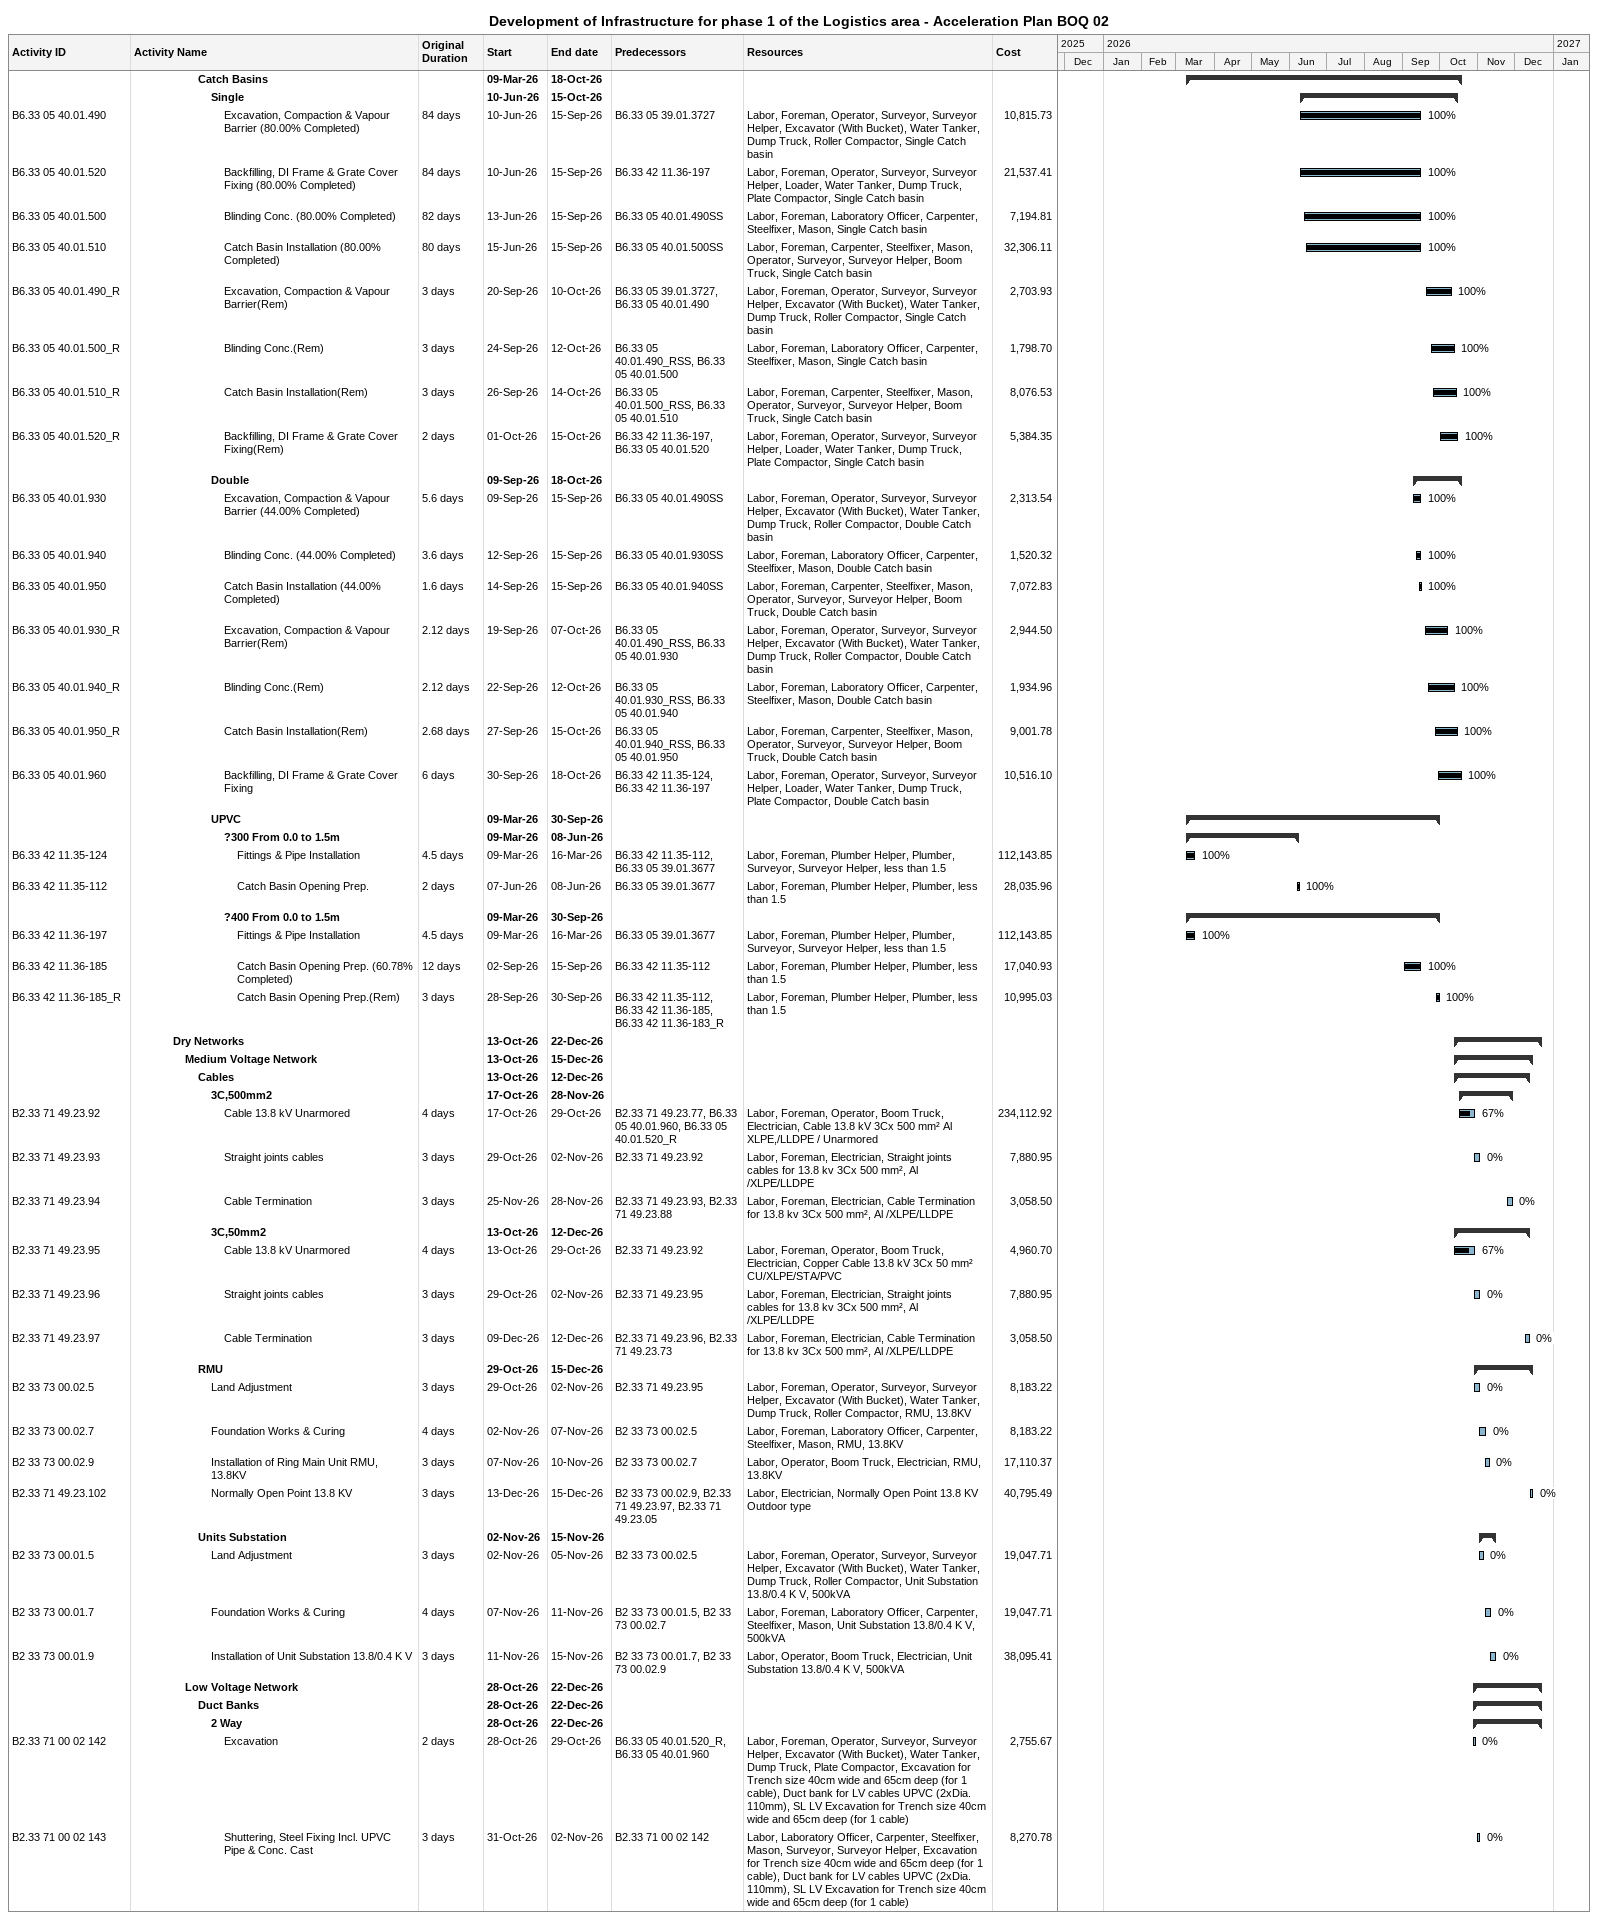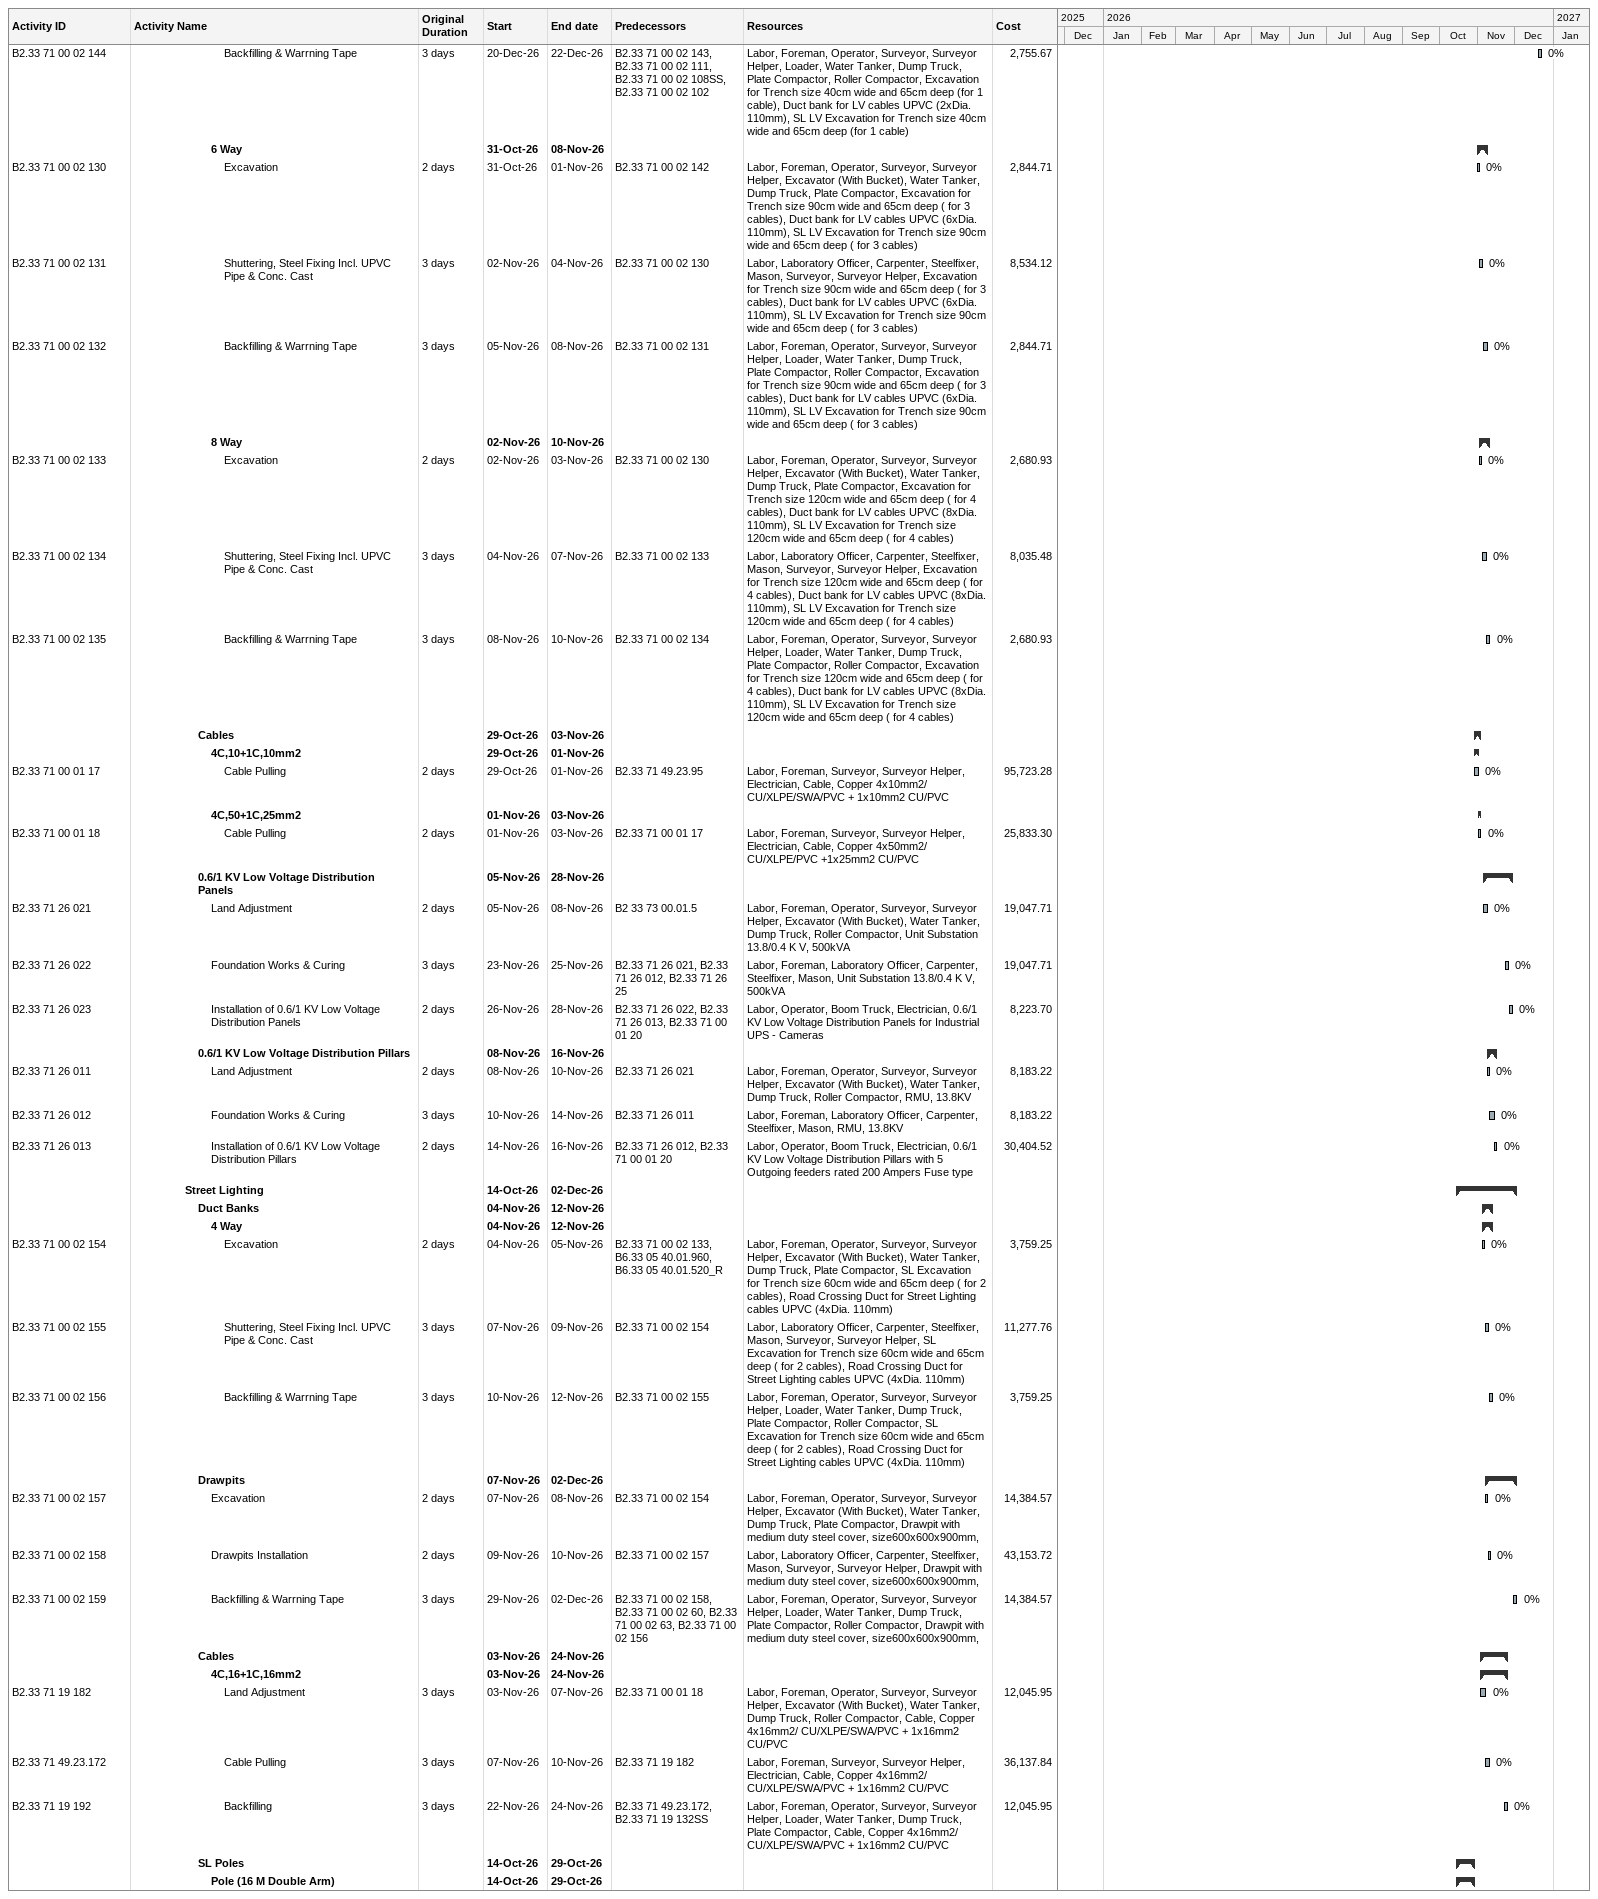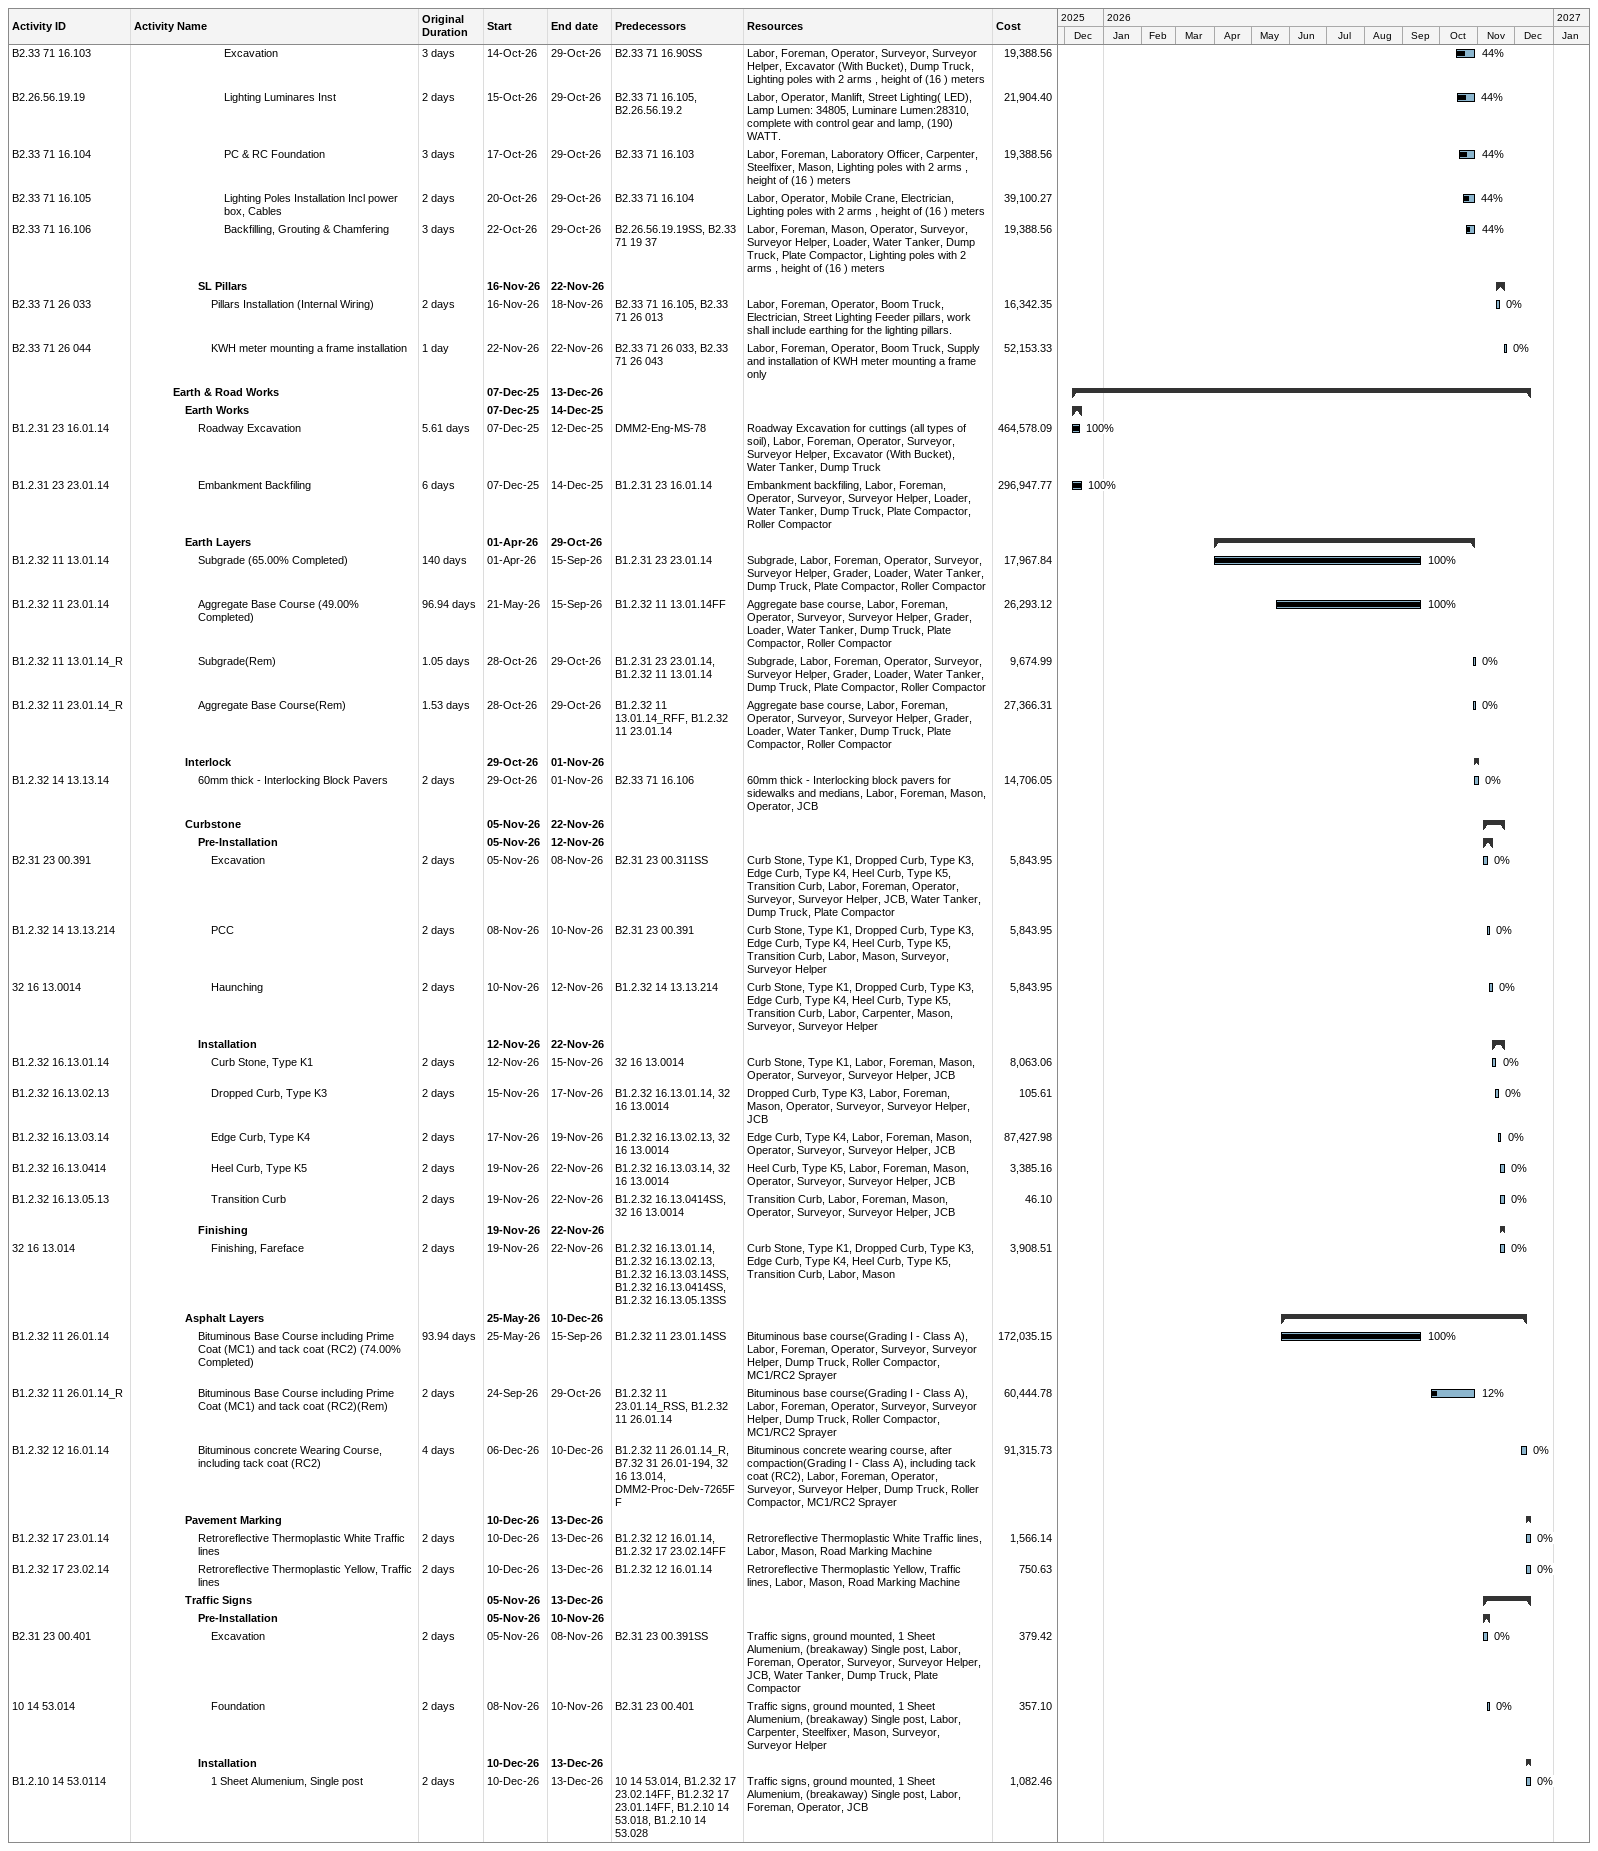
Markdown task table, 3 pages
Development of Infrastructure for phase 1 of the Logistics area - Acceleration Plan BOQ 02

| ID | Level | Task | Original duration | Start | Finish | Predecessors | Resources | % complete | Cost |
|---|---|---|---|---|---|---|---|---|---|
|  | 6 | **Catch Basins** |  | 2026-03-09 | 2026-10-18 |  |  |  |  |
|  | 7 | **Single** |  | 2026-06-10 | 2026-10-15 |  |  |  |  |
| B6.33 05 40.01.490 | 8 | Excavation, Compaction & Vapour Barrier (80.00% Completed) | 84d | 2026-06-10 | 2026-09-15 | B6.33 05 39.01.3727 | Labor, Foreman, Operator, Surveyor, Surveyor Helper, Excavator (With Bucket), Water Tanker, Dump Truck, Roller Compactor, Single Catch basin | 100 | 10815.73 |
| B6.33 05 40.01.520 | 8 | Backfilling, DI Frame & Grate Cover Fixing (80.00% Completed) | 84d | 2026-06-10 | 2026-09-15 | B6.33 42 11.36-197 | Labor, Foreman, Operator, Surveyor, Surveyor Helper, Loader, Water Tanker, Dump Truck, Plate Compactor, Single Catch basin | 100 | 21537.41 |
| B6.33 05 40.01.500 | 8 | Blinding Conc. (80.00% Completed) | 82d | 2026-06-13 | 2026-09-15 | B6.33 05 40.01.490SS | Labor, Foreman, Laboratory Officer, Carpenter, Steelfixer, Mason, Single Catch basin | 100 | 7194.81 |
| B6.33 05 40.01.510 | 8 | Catch Basin Installation (80.00% Completed) | 80d | 2026-06-15 | 2026-09-15 | B6.33 05 40.01.500SS | Labor, Foreman, Carpenter, Steelfixer, Mason, Operator, Surveyor, Surveyor Helper, Boom Truck, Single Catch basin | 100 | 32306.11 |
| B6.33 05 40.01.490_R | 8 | Excavation, Compaction & Vapour Barrier(Rem) | 3d | 2026-09-20 | 2026-10-10 | B6.33 05 39.01.3727, B6.33 05 40.01.490 | Labor, Foreman, Operator, Surveyor, Surveyor Helper, Excavator (With Bucket), Water Tanker, Dump Truck, Roller Compactor, Single Catch basin | 100 | 2703.93 |
| B6.33 05 40.01.500_R | 8 | Blinding Conc.(Rem) | 3d | 2026-09-24 | 2026-10-12 | B6.33 05 40.01.490_RSS, B6.33 05 40.01.500 | Labor, Foreman, Laboratory Officer, Carpenter, Steelfixer, Mason, Single Catch basin | 100 | 1798.70 |
| B6.33 05 40.01.510_R | 8 | Catch Basin Installation(Rem) | 3d | 2026-09-26 | 2026-10-14 | B6.33 05 40.01.500_RSS, B6.33 05 40.01.510 | Labor, Foreman, Carpenter, Steelfixer, Mason, Operator, Surveyor, Surveyor Helper, Boom Truck, Single Catch basin | 100 | 8076.53 |
| B6.33 05 40.01.520_R | 8 | Backfilling, DI Frame & Grate Cover Fixing(Rem) | 2d | 2026-10-01 | 2026-10-15 | B6.33 42 11.36-197, B6.33 05 40.01.520 | Labor, Foreman, Operator, Surveyor, Surveyor Helper, Loader, Water Tanker, Dump Truck, Plate Compactor, Single Catch basin | 100 | 5384.35 |
|  | 7 | **Double** |  | 2026-09-09 | 2026-10-18 |  |  |  |  |
| B6.33 05 40.01.930 | 8 | Excavation, Compaction & Vapour Barrier (44.00% Completed) | 5.6d | 2026-09-09 | 2026-09-15 | B6.33 05 40.01.490SS | Labor, Foreman, Operator, Surveyor, Surveyor Helper, Excavator (With Bucket), Water Tanker, Dump Truck, Roller Compactor, Double Catch basin | 100 | 2313.54 |
| B6.33 05 40.01.940 | 8 | Blinding Conc. (44.00% Completed) | 3.6d | 2026-09-12 | 2026-09-15 | B6.33 05 40.01.930SS | Labor, Foreman, Laboratory Officer, Carpenter, Steelfixer, Mason, Double Catch basin | 100 | 1520.32 |
| B6.33 05 40.01.950 | 8 | Catch Basin Installation (44.00% Completed) | 1.6d | 2026-09-14 | 2026-09-15 | B6.33 05 40.01.940SS | Labor, Foreman, Carpenter, Steelfixer, Mason, Operator, Surveyor, Surveyor Helper, Boom Truck, Double Catch basin | 100 | 7072.83 |
| B6.33 05 40.01.930_R | 8 | Excavation, Compaction & Vapour Barrier(Rem) | 2.12d | 2026-09-19 | 2026-10-07 | B6.33 05 40.01.490_RSS, B6.33 05 40.01.930 | Labor, Foreman, Operator, Surveyor, Surveyor Helper, Excavator (With Bucket), Water Tanker, Dump Truck, Roller Compactor, Double Catch basin | 100 | 2944.50 |
| B6.33 05 40.01.940_R | 8 | Blinding Conc.(Rem) | 2.12d | 2026-09-22 | 2026-10-12 | B6.33 05 40.01.930_RSS, B6.33 05 40.01.940 | Labor, Foreman, Laboratory Officer, Carpenter, Steelfixer, Mason, Double Catch basin | 100 | 1934.96 |
| B6.33 05 40.01.950_R | 8 | Catch Basin Installation(Rem) | 2.68d | 2026-09-27 | 2026-10-15 | B6.33 05 40.01.940_RSS, B6.33 05 40.01.950 | Labor, Foreman, Carpenter, Steelfixer, Mason, Operator, Surveyor, Surveyor Helper, Boom Truck, Double Catch basin | 100 | 9001.78 |
| B6.33 05 40.01.960 | 8 | Backfilling, DI Frame & Grate Cover Fixing | 6d | 2026-09-30 | 2026-10-18 | B6.33 42 11.35-124, B6.33 42 11.36-197 | Labor, Foreman, Operator, Surveyor, Surveyor Helper, Loader, Water Tanker, Dump Truck, Plate Compactor, Double Catch basin | 100 | 10516.10 |
|  | 7 | **UPVC** |  | 2026-03-09 | 2026-09-30 |  |  |  |  |
|  | 8 | **?300 From 0.0 to 1.5m** |  | 2026-03-09 | 2026-06-08 |  |  |  |  |
| B6.33 42 11.35-124 | 9 | Fittings & Pipe Installation | 4.5d | 2026-03-09 | 2026-03-16 | B6.33 42 11.35-112, B6.33 05 39.01.3677 | Labor, Foreman, Plumber Helper, Plumber, Surveyor, Surveyor Helper, less than 1.5 | 100 | 112143.85 |
| B6.33 42 11.35-112 | 9 | Catch Basin Opening Prep. | 2d | 2026-06-07 | 2026-06-08 | B6.33 05 39.01.3677 | Labor, Foreman, Plumber Helper, Plumber, less than 1.5 | 100 | 28035.96 |
|  | 8 | **?400 From 0.0 to 1.5m** |  | 2026-03-09 | 2026-09-30 |  |  |  |  |
| B6.33 42 11.36-197 | 9 | Fittings & Pipe Installation | 4.5d | 2026-03-09 | 2026-03-16 | B6.33 05 39.01.3677 | Labor, Foreman, Plumber Helper, Plumber, Surveyor, Surveyor Helper, less than 1.5 | 100 | 112143.85 |
| B6.33 42 11.36-185 | 9 | Catch Basin Opening Prep. (60.78% Completed) | 12d | 2026-09-02 | 2026-09-15 | B6.33 42 11.35-112 | Labor, Foreman, Plumber Helper, Plumber, less than 1.5 | 100 | 17040.93 |
| B6.33 42 11.36-185_R | 9 | Catch Basin Opening Prep.(Rem) | 3d | 2026-09-28 | 2026-09-30 | B6.33 42 11.35-112, B6.33 42 11.36-185, B6.33 42 11.36-183_R | Labor, Foreman, Plumber Helper, Plumber, less than 1.5 | 100 | 10995.03 |
|  | 4 | **Dry Networks** |  | 2026-10-13 | 2026-12-22 |  |  |  |  |
|  | 5 | **Medium Voltage Network** |  | 2026-10-13 | 2026-12-15 |  |  |  |  |
|  | 6 | **Cables** |  | 2026-10-13 | 2026-12-12 |  |  |  |  |
|  | 7 | **3C,500mm2** |  | 2026-10-17 | 2026-11-28 |  |  |  |  |
| B2.33 71 49.23.92 | 8 | Cable 13.8 kV Unarmored | 4d | 2026-10-17 | 2026-10-29 | B2.33 71 49.23.77, B6.33 05 40.01.960, B6.33 05 40.01.520_R | Labor, Foreman, Operator, Boom Truck, Electrician, Cable 13.8 kV 3Cx 500 mm² Al XLPE,/LLDPE / Unarmored | 67 | 234112.92 |
| B2.33 71 49.23.93 | 8 | Straight joints cables | 3d | 2026-10-29 | 2026-11-02 | B2.33 71 49.23.92 | Labor, Foreman, Electrician, Straight joints cables for 13.8 kv 3Cx 500 mm², Al /XLPE/LLDPE | 0 | 7880.95 |
| B2.33 71 49.23.94 | 8 | Cable Termination | 3d | 2026-11-25 | 2026-11-28 | B2.33 71 49.23.93, B2.33 71 49.23.88 | Labor, Foreman, Electrician, Cable Termination for 13.8 kv 3Cx 500 mm², Al /XLPE/LLDPE | 0 | 3058.50 |
|  | 7 | **3C,50mm2** |  | 2026-10-13 | 2026-12-12 |  |  |  |  |
| B2.33 71 49.23.95 | 8 | Cable 13.8 kV Unarmored | 4d | 2026-10-13 | 2026-10-29 | B2.33 71 49.23.92 | Labor, Foreman, Operator, Boom Truck, Electrician, Copper Cable 13.8 kV 3Cx 50 mm² CU/XLPE/STA/PVC | 67 | 4960.70 |
| B2.33 71 49.23.96 | 8 | Straight joints cables | 3d | 2026-10-29 | 2026-11-02 | B2.33 71 49.23.95 | Labor, Foreman, Electrician, Straight joints cables for 13.8 kv 3Cx 500 mm², Al /XLPE/LLDPE | 0 | 7880.95 |
| B2.33 71 49.23.97 | 8 | Cable Termination | 3d | 2026-12-09 | 2026-12-12 | B2.33 71 49.23.96, B2.33 71 49.23.73 | Labor, Foreman, Electrician, Cable Termination for 13.8 kv 3Cx 500 mm², Al /XLPE/LLDPE | 0 | 3058.50 |
|  | 6 | **RMU** |  | 2026-10-29 | 2026-12-15 |  |  |  |  |
| B2 33 73 00.02.5 | 7 | Land Adjustment | 3d | 2026-10-29 | 2026-11-02 | B2.33 71 49.23.95 | Labor, Foreman, Operator, Surveyor, Surveyor Helper, Excavator (With Bucket), Water Tanker, Dump Truck, Roller Compactor, RMU, 13.8KV | 0 | 8183.22 |
| B2 33 73 00.02.7 | 7 | Foundation Works & Curing | 4d | 2026-11-02 | 2026-11-07 | B2 33 73 00.02.5 | Labor, Foreman, Laboratory Officer, Carpenter, Steelfixer, Mason, RMU, 13.8KV | 0 | 8183.22 |
| B2 33 73 00.02.9 | 7 | Installation of Ring Main Unit RMU, 13.8KV | 3d | 2026-11-07 | 2026-11-10 | B2 33 73 00.02.7 | Labor, Operator, Boom Truck, Electrician, RMU, 13.8KV | 0 | 17110.37 |
| B2.33 71 49.23.102 | 7 | Normally Open Point 13.8 KV | 3d | 2026-12-13 | 2026-12-15 | B2 33 73 00.02.9, B2.33 71 49.23.97, B2.33 71 49.23.05 | Labor, Electrician, Normally Open Point 13.8 KV Outdoor type | 0 | 40795.49 |
|  | 6 | **Units Substation** |  | 2026-11-02 | 2026-11-15 |  |  |  |  |
| B2 33 73 00.01.5 | 7 | Land Adjustment | 3d | 2026-11-02 | 2026-11-05 | B2 33 73 00.02.5 | Labor, Foreman, Operator, Surveyor, Surveyor Helper, Excavator (With Bucket), Water Tanker, Dump Truck, Roller Compactor, Unit Substation 13.8/0.4 K V, 500kVA | 0 | 19047.71 |
| B2 33 73 00.01.7 | 7 | Foundation Works & Curing | 4d | 2026-11-07 | 2026-11-11 | B2 33 73 00.01.5, B2 33 73 00.02.7 | Labor, Foreman, Laboratory Officer, Carpenter, Steelfixer, Mason, Unit Substation 13.8/0.4 K V, 500kVA | 0 | 19047.71 |
| B2 33 73 00.01.9 | 7 | Installation of Unit Substation 13.8/0.4 K V | 3d | 2026-11-11 | 2026-11-15 | B2 33 73 00.01.7, B2 33 73 00.02.9 | Labor, Operator, Boom Truck, Electrician, Unit Substation 13.8/0.4 K V, 500kVA | 0 | 38095.41 |
|  | 5 | **Low Voltage Network** |  | 2026-10-28 | 2026-12-22 |  |  |  |  |
|  | 6 | **Duct Banks** |  | 2026-10-28 | 2026-12-22 |  |  |  |  |
|  | 7 | **2 Way** |  | 2026-10-28 | 2026-12-22 |  |  |  |  |
| B2.33 71 00 02 142 | 8 | Excavation | 2d | 2026-10-28 | 2026-10-29 | B6.33 05 40.01.520_R, B6.33 05 40.01.960 | Labor, Foreman, Operator, Surveyor, Surveyor Helper, Excavator (With Bucket), Water Tanker, Dump Truck, Plate Compactor, Excavation for Trench size 40cm wide and 65cm deep (for 1 cable), Duct bank for LV cables UPVC (2xDia. 110mm), SL LV Excavation for Trench size 40cm wide and 65cm deep (for 1 cable) | 0 | 2755.67 |
| B2.33 71 00 02 143 | 8 | Shuttering, Steel Fixing Incl. UPVC Pipe & Conc. Cast | 3d | 2026-10-31 | 2026-11-02 | B2.33 71 00 02 142 | Labor, Laboratory Officer, Carpenter, Steelfixer, Mason, Surveyor, Surveyor Helper, Excavation for Trench size 40cm wide and 65cm deep (for 1 cable), Duct bank for LV cables UPVC (2xDia. 110mm), SL LV Excavation for Trench size 40cm wide and 65cm deep (for 1 cable) | 0 | 8270.78 |
| B2.33 71 00 02 144 | 8 | Backfilling & Warrning Tape | 3d | 2026-12-20 | 2026-12-22 | B2.33 71 00 02 143, B2.33 71 00 02 111, B2.33 71 00 02 108SS, B2.33 71 00 02 102 | Labor, Foreman, Operator, Surveyor, Surveyor Helper, Loader, Water Tanker, Dump Truck, Plate Compactor, Roller Compactor, Excavation for Trench size 40cm wide and 65cm deep (for 1 cable), Duct bank for LV cables UPVC (2xDia. 110mm), SL LV Excavation for Trench size 40cm wide and 65cm deep (for 1 cable) | 0 | 2755.67 |
|  | 7 | **6 Way** |  | 2026-10-31 | 2026-11-08 |  |  |  |  |
| B2.33 71 00 02 130 | 8 | Excavation | 2d | 2026-10-31 | 2026-11-01 | B2.33 71 00 02 142 | Labor, Foreman, Operator, Surveyor, Surveyor Helper, Excavator (With Bucket), Water Tanker, Dump Truck, Plate Compactor, Excavation for Trench size 90cm wide and 65cm deep ( for 3 cables), Duct bank for LV cables UPVC (6xDia. 110mm), SL LV Excavation for Trench size 90cm wide and 65cm deep ( for 3 cables) | 0 | 2844.71 |
| B2.33 71 00 02 131 | 8 | Shuttering, Steel Fixing Incl. UPVC Pipe & Conc. Cast | 3d | 2026-11-02 | 2026-11-04 | B2.33 71 00 02 130 | Labor, Laboratory Officer, Carpenter, Steelfixer, Mason, Surveyor, Surveyor Helper, Excavation for Trench size 90cm wide and 65cm deep ( for 3 cables), Duct bank for LV cables UPVC (6xDia. 110mm), SL LV Excavation for Trench size 90cm wide and 65cm deep ( for 3 cables) | 0 | 8534.12 |
| B2.33 71 00 02 132 | 8 | Backfilling & Warrning Tape | 3d | 2026-11-05 | 2026-11-08 | B2.33 71 00 02 131 | Labor, Foreman, Operator, Surveyor, Surveyor Helper, Loader, Water Tanker, Dump Truck, Plate Compactor, Roller Compactor, Excavation for Trench size 90cm wide and 65cm deep ( for 3 cables), Duct bank for LV cables UPVC (6xDia. 110mm), SL LV Excavation for Trench size 90cm wide and 65cm deep ( for 3 cables) | 0 | 2844.71 |
|  | 7 | **8 Way** |  | 2026-11-02 | 2026-11-10 |  |  |  |  |
| B2.33 71 00 02 133 | 8 | Excavation | 2d | 2026-11-02 | 2026-11-03 | B2.33 71 00 02 130 | Labor, Foreman, Operator, Surveyor, Surveyor Helper, Excavator (With Bucket), Water Tanker, Dump Truck, Plate Compactor, Excavation for Trench size 120cm wide and 65cm deep ( for 4 cables), Duct bank for LV cables UPVC (8xDia. 110mm), SL LV Excavation for Trench size 120cm wide and 65cm deep ( for 4 cables) | 0 | 2680.93 |
| B2.33 71 00 02 134 | 8 | Shuttering, Steel Fixing Incl. UPVC Pipe & Conc. Cast | 3d | 2026-11-04 | 2026-11-07 | B2.33 71 00 02 133 | Labor, Laboratory Officer, Carpenter, Steelfixer, Mason, Surveyor, Surveyor Helper, Excavation for Trench size 120cm wide and 65cm deep ( for 4 cables), Duct bank for LV cables UPVC (8xDia. 110mm), SL LV Excavation for Trench size 120cm wide and 65cm deep ( for 4 cables) | 0 | 8035.48 |
| B2.33 71 00 02 135 | 8 | Backfilling & Warrning Tape | 3d | 2026-11-08 | 2026-11-10 | B2.33 71 00 02 134 | Labor, Foreman, Operator, Surveyor, Surveyor Helper, Loader, Water Tanker, Dump Truck, Plate Compactor, Roller Compactor, Excavation for Trench size 120cm wide and 65cm deep ( for 4 cables), Duct bank for LV cables UPVC (8xDia. 110mm), SL LV Excavation for Trench size 120cm wide and 65cm deep ( for 4 cables) | 0 | 2680.93 |
|  | 6 | **Cables** |  | 2026-10-29 | 2026-11-03 |  |  |  |  |
|  | 7 | **4C,10+1C,10mm2** |  | 2026-10-29 | 2026-11-01 |  |  |  |  |
| B2.33 71 00 01 17 | 8 | Cable Pulling | 2d | 2026-10-29 | 2026-11-01 | B2.33 71 49.23.95 | Labor, Foreman, Surveyor, Surveyor Helper, Electrician, Cable, Copper 4x10mm2/ CU/XLPE/SWA/PVC + 1x10mm2 CU/PVC | 0 | 95723.28 |
|  | 7 | **4C,50+1C,25mm2** |  | 2026-11-01 | 2026-11-03 |  |  |  |  |
| B2.33 71 00 01 18 | 8 | Cable Pulling | 2d | 2026-11-01 | 2026-11-03 | B2.33 71 00 01 17 | Labor, Foreman, Surveyor, Surveyor Helper, Electrician, Cable, Copper 4x50mm2/ CU/XLPE/PVC +1x25mm2 CU/PVC | 0 | 25833.30 |
|  | 6 | **0.6/1 KV Low Voltage Distribution Panels** |  | 2026-11-05 | 2026-11-28 |  |  |  |  |
| B2.33 71 26 021 | 7 | Land Adjustment | 2d | 2026-11-05 | 2026-11-08 | B2 33 73 00.01.5 | Labor, Foreman, Operator, Surveyor, Surveyor Helper, Excavator (With Bucket), Water Tanker, Dump Truck, Roller Compactor, Unit Substation 13.8/0.4 K V, 500kVA | 0 | 19047.71 |
| B2.33 71 26 022 | 7 | Foundation Works & Curing | 3d | 2026-11-23 | 2026-11-25 | B2.33 71 26 021, B2.33 71 26 012, B2.33 71 26 25 | Labor, Foreman, Laboratory Officer, Carpenter, Steelfixer, Mason, Unit Substation 13.8/0.4 K V, 500kVA | 0 | 19047.71 |
| B2.33 71 26 023 | 7 | Installation of 0.6/1 KV Low Voltage Distribution Panels | 2d | 2026-11-26 | 2026-11-28 | B2.33 71 26 022, B2.33 71 26 013, B2.33 71 00 01 20 | Labor, Operator, Boom Truck, Electrician, 0.6/1 KV Low Voltage Distribution Panels for Industrial UPS - Cameras | 0 | 8223.70 |
|  | 6 | **0.6/1 KV Low Voltage Distribution Pillars** |  | 2026-11-08 | 2026-11-16 |  |  |  |  |
| B2.33 71 26 011 | 7 | Land Adjustment | 2d | 2026-11-08 | 2026-11-10 | B2.33 71 26 021 | Labor, Foreman, Operator, Surveyor, Surveyor Helper, Excavator (With Bucket), Water Tanker, Dump Truck, Roller Compactor, RMU, 13.8KV | 0 | 8183.22 |
| B2.33 71 26 012 | 7 | Foundation Works & Curing | 3d | 2026-11-10 | 2026-11-14 | B2.33 71 26 011 | Labor, Foreman, Laboratory Officer, Carpenter, Steelfixer, Mason, RMU, 13.8KV | 0 | 8183.22 |
| B2.33 71 26 013 | 7 | Installation of 0.6/1 KV Low Voltage Distribution Pillars | 2d | 2026-11-14 | 2026-11-16 | B2.33 71 26 012, B2.33 71 00 01 20 | Labor, Operator, Boom Truck, Electrician, 0.6/1 KV Low Voltage Distribution Pillars with 5 Outgoing feeders rated 200 Ampers Fuse type | 0 | 30404.52 |
|  | 5 | **Street Lighting** |  | 2026-10-14 | 2026-12-02 |  |  |  |  |
|  | 6 | **Duct Banks** |  | 2026-11-04 | 2026-11-12 |  |  |  |  |
|  | 7 | **4 Way** |  | 2026-11-04 | 2026-11-12 |  |  |  |  |
| B2.33 71 00 02 154 | 8 | Excavation | 2d | 2026-11-04 | 2026-11-05 | B2.33 71 00 02 133, B6.33 05 40.01.960, B6.33 05 40.01.520_R | Labor, Foreman, Operator, Surveyor, Surveyor Helper, Excavator (With Bucket), Water Tanker, Dump Truck, Plate Compactor, SL Excavation for Trench size 60cm wide and 65cm deep ( for 2 cables), Road Crossing Duct for Street Lighting cables UPVC (4xDia. 110mm) | 0 | 3759.25 |
| B2.33 71 00 02 155 | 8 | Shuttering, Steel Fixing Incl. UPVC Pipe & Conc. Cast | 3d | 2026-11-07 | 2026-11-09 | B2.33 71 00 02 154 | Labor, Laboratory Officer, Carpenter, Steelfixer, Mason, Surveyor, Surveyor Helper, SL Excavation for Trench size 60cm wide and 65cm deep ( for 2 cables), Road Crossing Duct for Street Lighting cables UPVC (4xDia. 110mm) | 0 | 11277.76 |
| B2.33 71 00 02 156 | 8 | Backfilling & Warrning Tape | 3d | 2026-11-10 | 2026-11-12 | B2.33 71 00 02 155 | Labor, Foreman, Operator, Surveyor, Surveyor Helper, Loader, Water Tanker, Dump Truck, Plate Compactor, Roller Compactor, SL Excavation for Trench size 60cm wide and 65cm deep ( for 2 cables), Road Crossing Duct for Street Lighting cables UPVC (4xDia. 110mm) | 0 | 3759.25 |
|  | 6 | **Drawpits** |  | 2026-11-07 | 2026-12-02 |  |  |  |  |
| B2.33 71 00 02 157 | 7 | Excavation | 2d | 2026-11-07 | 2026-11-08 | B2.33 71 00 02 154 | Labor, Foreman, Operator, Surveyor, Surveyor Helper, Excavator (With Bucket), Water Tanker, Dump Truck, Plate Compactor, Drawpit with medium duty steel cover, size600x600x900mm, | 0 | 14384.57 |
| B2.33 71 00 02 158 | 7 | Drawpits Installation | 2d | 2026-11-09 | 2026-11-10 | B2.33 71 00 02 157 | Labor, Laboratory Officer, Carpenter, Steelfixer, Mason, Surveyor, Surveyor Helper, Drawpit with medium duty steel cover, size600x600x900mm, | 0 | 43153.72 |
| B2.33 71 00 02 159 | 7 | Backfilling & Warrning Tape | 3d | 2026-11-29 | 2026-12-02 | B2.33 71 00 02 158, B2.33 71 00 02 60, B2.33 71 00 02 63, B2.33 71 00 02 156 | Labor, Foreman, Operator, Surveyor, Surveyor Helper, Loader, Water Tanker, Dump Truck, Plate Compactor, Roller Compactor, Drawpit with medium duty steel cover, size600x600x900mm, | 0 | 14384.57 |
|  | 6 | **Cables** |  | 2026-11-03 | 2026-11-24 |  |  |  |  |
|  | 7 | **4C,16+1C,16mm2** |  | 2026-11-03 | 2026-11-24 |  |  |  |  |
| B2.33 71 19 182 | 8 | Land Adjustment | 3d | 2026-11-03 | 2026-11-07 | B2.33 71 00 01 18 | Labor, Foreman, Operator, Surveyor, Surveyor Helper, Excavator (With Bucket), Water Tanker, Dump Truck, Roller Compactor, Cable, Copper 4x16mm2/ CU/XLPE/SWA/PVC + 1x16mm2 CU/PVC | 0 | 12045.95 |
| B2.33 71 49.23.172 | 8 | Cable Pulling | 3d | 2026-11-07 | 2026-11-10 | B2.33 71 19 182 | Labor, Foreman, Surveyor, Surveyor Helper, Electrician, Cable, Copper 4x16mm2/ CU/XLPE/SWA/PVC + 1x16mm2 CU/PVC | 0 | 36137.84 |
| B2.33 71 19 192 | 8 | Backfilling | 3d | 2026-11-22 | 2026-11-24 | B2.33 71 49.23.172, B2.33 71 19 132SS | Labor, Foreman, Operator, Surveyor, Surveyor Helper, Loader, Water Tanker, Dump Truck, Plate Compactor, Cable, Copper 4x16mm2/ CU/XLPE/SWA/PVC + 1x16mm2 CU/PVC | 0 | 12045.95 |
|  | 6 | **SL Poles** |  | 2026-10-14 | 2026-10-29 |  |  |  |  |
|  | 7 | **Pole (16 M Double Arm)** |  | 2026-10-14 | 2026-10-29 |  |  |  |  |
| B2.33 71 16.103 | 8 | Excavation | 3d | 2026-10-14 | 2026-10-29 | B2.33 71 16.90SS | Labor, Foreman, Operator, Surveyor, Surveyor Helper, Excavator (With Bucket), Dump Truck, Lighting poles with 2 arms , height of (16 ) meters | 44 | 19388.56 |
| B2.26.56.19.19 | 8 | Lighting Luminares Inst | 2d | 2026-10-15 | 2026-10-29 | B2.33 71 16.105, B2.26.56.19.2 | Labor, Operator, Manlift, Street Lighting( LED), Lamp Lumen: 34805, Luminare Lumen:28310, complete with control gear and lamp, (190) WATT. | 44 | 21904.40 |
| B2.33 71 16.104 | 8 | PC & RC Foundation | 3d | 2026-10-17 | 2026-10-29 | B2.33 71 16.103 | Labor, Foreman, Laboratory Officer, Carpenter, Steelfixer, Mason, Lighting poles with 2 arms , height of (16 ) meters | 44 | 19388.56 |
| B2.33 71 16.105 | 8 | Lighting Poles Installation Incl power box, Cables | 2d | 2026-10-20 | 2026-10-29 | B2.33 71 16.104 | Labor, Operator, Mobile Crane, Electrician, Lighting poles with 2 arms , height of (16 ) meters | 44 | 39100.27 |
| B2.33 71 16.106 | 8 | Backfilling, Grouting & Chamfering | 3d | 2026-10-22 | 2026-10-29 | B2.26.56.19.19SS, B2.33 71 19 37 | Labor, Foreman, Mason, Operator, Surveyor, Surveyor Helper, Loader, Water Tanker, Dump Truck, Plate Compactor, Lighting poles with 2 arms , height of (16 ) meters | 44 | 19388.56 |
|  | 6 | **SL Pillars** |  | 2026-11-16 | 2026-11-22 |  |  |  |  |
| B2.33 71 26 033 | 7 | Pillars Installation (Internal Wiring) | 2d | 2026-11-16 | 2026-11-18 | B2.33 71 16.105, B2.33 71 26 013 | Labor, Foreman, Operator, Boom Truck, Electrician, Street Lighting Feeder pillars, work shall include earthing for the lighting pillars. | 0 | 16342.35 |
| B2.33 71 26 044 | 7 | KWH meter mounting a frame installation | 1d | 2026-11-22 | 2026-11-22 | B2.33 71 26 033, B2.33 71 26 043 | Labor, Foreman, Operator, Boom Truck, Supply and installation of KWH meter mounting a frame only | 0 | 52153.33 |
|  | 4 | **Earth & Road Works** |  | 2025-12-07 | 2026-12-13 |  |  |  |  |
|  | 5 | **Earth Works** |  | 2025-12-07 | 2025-12-14 |  |  |  |  |
| B1.2.31 23 16.01.14 | 6 | Roadway Excavation | 5.61d | 2025-12-07 | 2025-12-12 | DMM2-Eng-MS-78 | Roadway Excavation for cuttings (all types of soil), Labor, Foreman, Operator, Surveyor, Surveyor Helper, Excavator (With Bucket), Water Tanker, Dump Truck | 100 | 464578.09 |
| B1.2.31 23 23.01.14 | 6 | Embankment Backfiling | 6d | 2025-12-07 | 2025-12-14 | B1.2.31 23 16.01.14 | Embankment backfiling, Labor, Foreman, Operator, Surveyor, Surveyor Helper, Loader, Water Tanker, Dump Truck, Plate Compactor, Roller Compactor | 100 | 296947.77 |
|  | 5 | **Earth Layers** |  | 2026-04-01 | 2026-10-29 |  |  |  |  |
| B1.2.32 11 13.01.14 | 6 | Subgrade (65.00% Completed) | 140d | 2026-04-01 | 2026-09-15 | B1.2.31 23 23.01.14 | Subgrade, Labor, Foreman, Operator, Surveyor, Surveyor Helper, Grader, Loader, Water Tanker, Dump Truck, Plate Compactor, Roller Compactor | 100 | 17967.84 |
| B1.2.32 11 23.01.14 | 6 | Aggregate Base Course (49.00% Completed) | 96.94d | 2026-05-21 | 2026-09-15 | B1.2.32 11 13.01.14FF | Aggregate base course, Labor, Foreman, Operator, Surveyor, Surveyor Helper, Grader, Loader, Water Tanker, Dump Truck, Plate Compactor, Roller Compactor | 100 | 26293.12 |
| B1.2.32 11 13.01.14_R | 6 | Subgrade(Rem) | 1.05d | 2026-10-28 | 2026-10-29 | B1.2.31 23 23.01.14, B1.2.32 11 13.01.14 | Subgrade, Labor, Foreman, Operator, Surveyor, Surveyor Helper, Grader, Loader, Water Tanker, Dump Truck, Plate Compactor, Roller Compactor | 0 | 9674.99 |
| B1.2.32 11 23.01.14_R | 6 | Aggregate Base Course(Rem) | 1.53d | 2026-10-28 | 2026-10-29 | B1.2.32 11 13.01.14_RFF, B1.2.32 11 23.01.14 | Aggregate base course, Labor, Foreman, Operator, Surveyor, Surveyor Helper, Grader, Loader, Water Tanker, Dump Truck, Plate Compactor, Roller Compactor | 0 | 27366.31 |
|  | 5 | **Interlock** |  | 2026-10-29 | 2026-11-01 |  |  |  |  |
| B1.2.32 14 13.13.14 | 6 | 60mm thick - Interlocking Block Pavers | 2d | 2026-10-29 | 2026-11-01 | B2.33 71 16.106 | 60mm thick - Interlocking block pavers for sidewalks and medians, Labor, Foreman, Mason, Operator, JCB | 0 | 14706.05 |
|  | 5 | **Curbstone** |  | 2026-11-05 | 2026-11-22 |  |  |  |  |
|  | 6 | **Pre-Installation** |  | 2026-11-05 | 2026-11-12 |  |  |  |  |
| B2.31 23 00.391 | 7 | Excavation | 2d | 2026-11-05 | 2026-11-08 | B2.31 23 00.311SS | Curb Stone, Type K1, Dropped Curb, Type K3, Edge Curb, Type K4, Heel Curb, Type K5, Transition Curb, Labor, Foreman, Operator, Surveyor, Surveyor Helper, JCB, Water Tanker, Dump Truck, Plate Compactor | 0 | 5843.95 |
| B1.2.32 14 13.13.214 | 7 | PCC | 2d | 2026-11-08 | 2026-11-10 | B2.31 23 00.391 | Curb Stone, Type K1, Dropped Curb, Type K3, Edge Curb, Type K4, Heel Curb, Type K5, Transition Curb, Labor, Mason, Surveyor, Surveyor Helper | 0 | 5843.95 |
| 32 16 13.0014 | 7 | Haunching | 2d | 2026-11-10 | 2026-11-12 | B1.2.32 14 13.13.214 | Curb Stone, Type K1, Dropped Curb, Type K3, Edge Curb, Type K4, Heel Curb, Type K5, Transition Curb, Labor, Carpenter, Mason, Surveyor, Surveyor Helper | 0 | 5843.95 |
|  | 6 | **Installation** |  | 2026-11-12 | 2026-11-22 |  |  |  |  |
| B1.2.32 16.13.01.14 | 7 | Curb Stone, Type K1 | 2d | 2026-11-12 | 2026-11-15 | 32 16 13.0014 | Curb Stone, Type K1, Labor, Foreman, Mason, Operator, Surveyor, Surveyor Helper, JCB | 0 | 8063.06 |
| B1.2.32 16.13.02.13 | 7 | Dropped Curb, Type K3 | 2d | 2026-11-15 | 2026-11-17 | B1.2.32 16.13.01.14, 32 16 13.0014 | Dropped Curb, Type K3, Labor, Foreman, Mason, Operator, Surveyor, Surveyor Helper, JCB | 0 | 105.61 |
| B1.2.32 16.13.03.14 | 7 | Edge Curb, Type K4 | 2d | 2026-11-17 | 2026-11-19 | B1.2.32 16.13.02.13, 32 16 13.0014 | Edge Curb, Type K4, Labor, Foreman, Mason, Operator, Surveyor, Surveyor Helper, JCB | 0 | 87427.98 |
| B1.2.32 16.13.0414 | 7 | Heel Curb, Type K5 | 2d | 2026-11-19 | 2026-11-22 | B1.2.32 16.13.03.14, 32 16 13.0014 | Heel Curb, Type K5, Labor, Foreman, Mason, Operator, Surveyor, Surveyor Helper, JCB | 0 | 3385.16 |
| B1.2.32 16.13.05.13 | 7 | Transition Curb | 2d | 2026-11-19 | 2026-11-22 | B1.2.32 16.13.0414SS, 32 16 13.0014 | Transition Curb, Labor, Foreman, Mason, Operator, Surveyor, Surveyor Helper, JCB | 0 | 46.10 |
|  | 6 | **Finishing** |  | 2026-11-19 | 2026-11-22 |  |  |  |  |
| 32 16 13.014 | 7 | Finishing, Fareface | 2d | 2026-11-19 | 2026-11-22 | B1.2.32 16.13.01.14, B1.2.32 16.13.02.13, B1.2.32 16.13.03.14SS, B1.2.32 16.13.0414SS, B1.2.32 16.13.05.13SS | Curb Stone, Type K1, Dropped Curb, Type K3, Edge Curb, Type K4, Heel Curb, Type K5, Transition Curb, Labor, Mason | 0 | 3908.51 |
|  | 5 | **Asphalt Layers** |  | 2026-05-25 | 2026-12-10 |  |  |  |  |
| B1.2.32 11 26.01.14 | 6 | Bituminous Base Course including Prime Coat (MC1) and tack coat (RC2) (74.00% Completed) | 93.94d | 2026-05-25 | 2026-09-15 | B1.2.32 11 23.01.14SS | Bituminous base course(Grading I - Class A), Labor, Foreman, Operator, Surveyor, Surveyor Helper, Dump Truck, Roller Compactor, MC1/RC2 Sprayer | 100 | 172035.15 |
| B1.2.32 11 26.01.14_R | 6 | Bituminous Base Course including Prime Coat (MC1) and tack coat (RC2)(Rem) | 2d | 2026-09-24 | 2026-10-29 | B1.2.32 11 23.01.14_RSS, B1.2.32 11 26.01.14 | Bituminous base course(Grading I - Class A), Labor, Foreman, Operator, Surveyor, Surveyor Helper, Dump Truck, Roller Compactor, MC1/RC2 Sprayer | 12 | 60444.78 |
| B1.2.32 12 16.01.14 | 6 | Bituminous concrete Wearing Course, including tack coat (RC2) | 4d | 2026-12-06 | 2026-12-10 | B1.2.32 11 26.01.14_R, B7.32 31 26.01-194, 32 16 13.014, DMM2-Proc-Delv-7265FF | Bituminous concrete wearing course, after compaction(Grading I - Class A), including tack coat (RC2), Labor, Foreman, Operator, Surveyor, Surveyor Helper, Dump Truck, Roller Compactor, MC1/RC2 Sprayer | 0 | 91315.73 |
|  | 5 | **Pavement Marking** |  | 2026-12-10 | 2026-12-13 |  |  |  |  |
| B1.2.32 17 23.01.14 | 6 | Retroreflective Thermoplastic White Traffic lines | 2d | 2026-12-10 | 2026-12-13 | B1.2.32 12 16.01.14, B1.2.32 17 23.02.14FF | Retroreflective Thermoplastic White Traffic lines, Labor, Mason, Road Marking Machine | 0 | 1566.14 |
| B1.2.32 17 23.02.14 | 6 | Retroreflective Thermoplastic Yellow, Traffic lines | 2d | 2026-12-10 | 2026-12-13 | B1.2.32 12 16.01.14 | Retroreflective Thermoplastic Yellow, Traffic lines, Labor, Mason, Road Marking Machine | 0 | 750.63 |
|  | 5 | **Traffic Signs** |  | 2026-11-05 | 2026-12-13 |  |  |  |  |
|  | 6 | **Pre-Installation** |  | 2026-11-05 | 2026-11-10 |  |  |  |  |
| B2.31 23 00.401 | 7 | Excavation | 2d | 2026-11-05 | 2026-11-08 | B2.31 23 00.391SS | Traffic signs, ground mounted, 1 Sheet Alumenium, (breakaway) Single post, Labor, Foreman, Operator, Surveyor, Surveyor Helper, JCB, Water Tanker, Dump Truck, Plate Compactor | 0 | 379.42 |
| 10 14 53.014 | 7 | Foundation | 2d | 2026-11-08 | 2026-11-10 | B2.31 23 00.401 | Traffic signs, ground mounted, 1 Sheet Alumenium, (breakaway) Single post, Labor, Carpenter, Steelfixer, Mason, Surveyor, Surveyor Helper | 0 | 357.10 |
|  | 6 | **Installation** |  | 2026-12-10 | 2026-12-13 |  |  |  |  |
| B1.2.10 14 53.0114 | 7 | 1 Sheet Alumenium, Single post | 2d | 2026-12-10 | 2026-12-13 | 10 14 53.014, B1.2.32 17 23.02.14FF, B1.2.32 17 23.01.14FF, B1.2.10 14 53.018, B1.2.10 14 53.028 | Traffic signs, ground mounted, 1 Sheet Alumenium, (breakaway) Single post, Labor, Foreman, Operator, JCB | 0 | 1082.46 |
